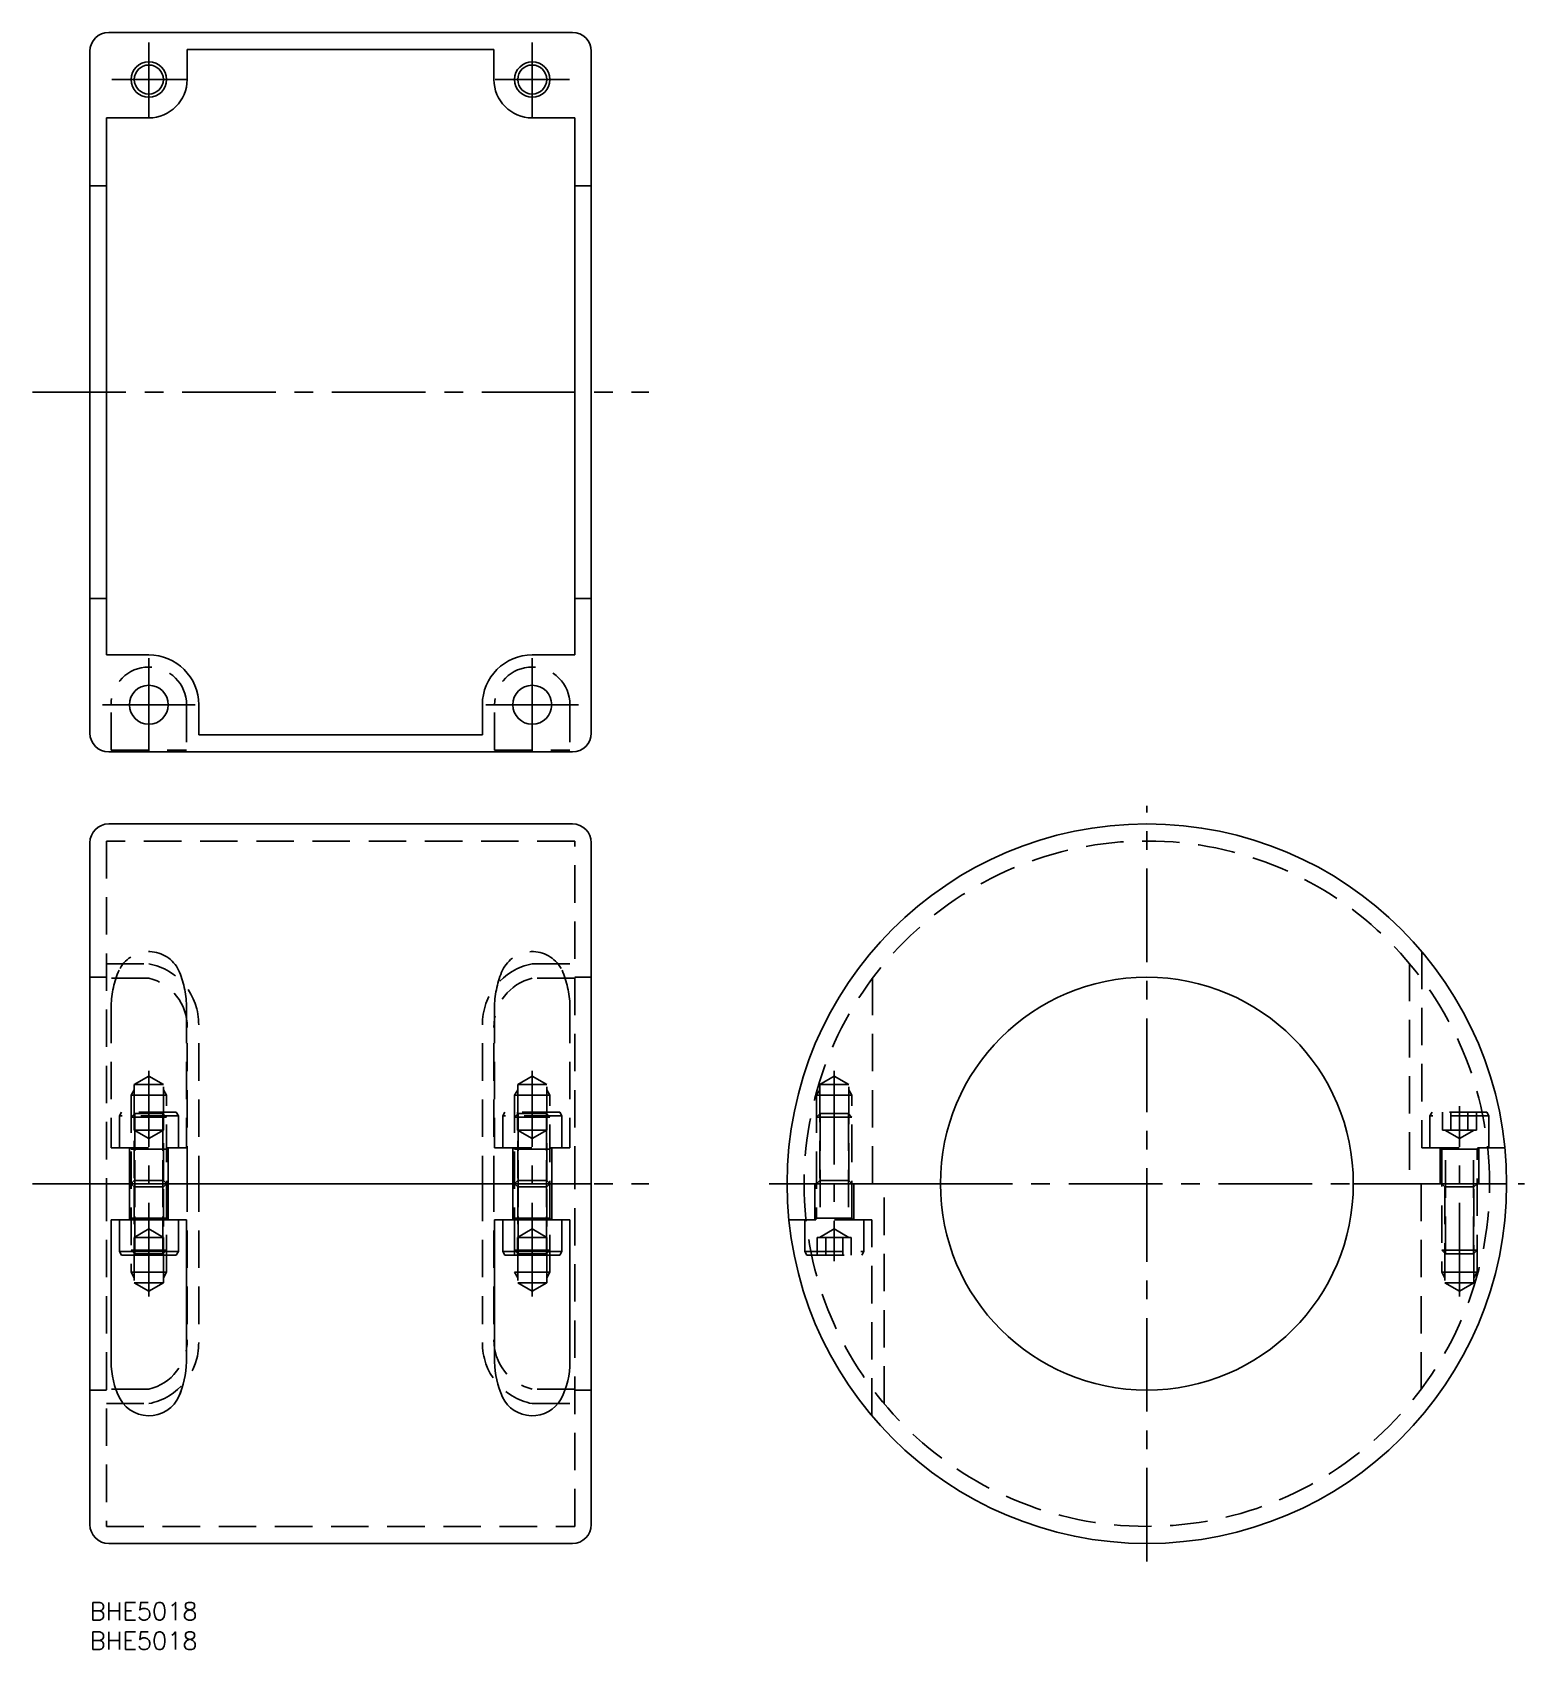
# Model space of a CAD drawing. Extents: x -10 to 243, y -8 to 266.
import ezdxf

# ---------------------------------------------------------------- set-up
doc = ezdxf.new("R2010")
doc.units = 0
doc.header["$LTSCALE"] = 0.5
doc.linetypes.add('CENTER', pattern=[50.8, 31.75, -6.35, 6.35, -6.35])
doc.linetypes.add('DASHED', pattern=[19.05, 12.7, -6.35])
for name, color, linetype in [('MSM_CENTER', 1, 'CENTER'), ('MSM_CONTINUOUS', 7, 'CONTINUOUS'), ('MSM_DASHED', 4, 'DASHED'), ('MSM_NARROW', 5, 'CONTINUOUS'), ('MSM_PART_NUMBER', 7, 'CONTINUOUS')]:
    doc.layers.add(name, color=color, linetype=linetype)
doc.styles.get("Standard").update_dxf_attribs({"font": 'txt.shx', "height": 3, "bigfont": 'bigfont.shx'})

msp = doc.modelspace()

# ---------------------------------------------------------------- linework, layer by layer
at = {"layer": 'MSM_CENTER'}
for p, q in [((10, 251.9), (10, 264.5)), ((75, 251.9), (75, 264.5)), ((3.7, 258.2), (16.3, 258.2)), ((68.7, 258.2), (81.3, 258.2)), ((-9.75, 205.2), (94.75, 205.2)), ((10, 144.32), (10, 160.07)), ((75, 144.32), (75, 160.07)), ((2.13, 152.2), (17.88, 152.2)), ((67.12, 152.2), (82.87, 152.2)), ((179.2, 6.95), (179.2, 135.05)), ((10, 51.87), (10, 90.13)), ((75, 51.87), (75, 90.13)), ((126.2, 90.13), (126.2, 57.85)), ((232.2, 51.87), (232.2, 84.15)), ((-9.75, 71), (94.75, 71)), ((115.15, 71), (243.25, 71))]:
    msp.add_line(p, q, dxfattribs=at)
at = {"layer": 'MSM_CONTINUOUS'}
for p, q in [((81.8, 266.2), (3.2, 266.2)), ((16.5, 263.3), (16.5, 258.2)), ((16.5, 263.3), (68.5, 263.3)), ((68.5, 258.2), (68.5, 263.3)), ((0, 147.4), (0, 263)), ((85, 263), (85, 147.4)), ((10, 251.7), (2.8, 251.7)), ((2.8, 251.7), (2.8, 160.65)), ((82.2, 251.7), (75, 251.7)), ((82.2, 160.65), (82.2, 251.7)), ((0, 240.2), (2.8, 240.2)), ((82.2, 240.2), (85, 240.2)), ((0, 170.2), (2.8, 170.2)), ((82.2, 170.2), (85, 170.2)), ((2.8, 160.65), (10, 160.65)), ((75, 160.65), (82.2, 160.65)), ((18.45, 152.2), (18.45, 147.1)), ((66.55, 147.1), (66.55, 152.2)), ((18.45, 147.1), (66.55, 147.1)), ((81.8, 144.2), (3.2, 144.2)), ((81.8, 132), (3.2, 132)), ((0, 71), (0, 128.8)), ((85, 71), (85, 128.8)), ((0, 13.2), (0, 71)), ((0, 71), (85, 71)), ((85, 13.2), (85, 71)), ((144.2, 71), (118.2, 71)), ((118.2, 71), (144.2, 71)), ((214.2, 71), (240.2, 71)), ((240.2, 71), (214.2, 71)), ((3.6, 40.8), (3.6, 64.9)), ((3.6, 64.9), (16.4, 64.9)), ((5, 64.9), (5, 59.5)), ((15, 59.5), (15, 64.9)), ((16.4, 64.9), (16.4, 40.8)), ((68.6, 40.8), (68.6, 64.9)), ((68.6, 64.9), (81.4, 64.9)), ((70, 64.9), (70, 59.5)), ((80, 59.5), (80, 64.9)), ((81.4, 64.9), (81.4, 40.8)), ((5, 59.5), (5.35, 58.9)), ((5, 59.5), (15, 59.5)), ((5.35, 58.9), (14.65, 58.9)), ((14.65, 58.9), (15, 59.5)), ((70, 59.5), (70.35, 58.9)), ((70, 59.5), (80, 59.5)), ((70.35, 58.9), (79.65, 58.9)), ((79.65, 58.9), (80, 59.5)), ((3.2, 10), (81.8, 10))]:
    msp.add_line(p, q, dxfattribs=at)
for centre, radius in [((10, 258.2), 2.46), ((75, 258.2), 2.46), ((10, 152.2), 3.3), ((75, 152.2), 3.3)]:
    msp.add_circle(centre, radius, dxfattribs=at)
for centre, radius, start, end in [((3.2, 263), 3.2, 90, 180), ((81.8, 263), 3.2, 0, 90), ((10, 258.2), 6.5, 270, 0), ((75, 258.2), 6.5, 180, 270), ((10, 152.2), 8.45, 0, 90), ((75, 152.2), 8.45, 90, 180), ((3.2, 147.4), 3.2, 180, 270), ((81.8, 147.4), 3.2, 270, 0), ((3.2, 128.8), 3.2, 90, 180), ((81.8, 128.8), 3.2, 0, 90), ((179.2, 71), 61, 0, 180), ((179.2, 71), 35, 0, 180), ((179.2, 71), 61, 180, 0), ((179.2, 71), 35, 180, 0), ((17.59, 40.84), 13.99, 180.174, 206.9492), ((-0.38, 41.41), 16.79, 336.819, 357.929), ((85.38, 41.41), 16.79, 182.071, 203.181), ((67.41, 40.84), 13.99, 333.0508, 359.826), ((10.01, 37.26), 5.61, 209.3605, 345.0944), ((74.99, 37.26), 5.61, 205.9693, 330.6395), ((3.2, 13.2), 3.2, 180, 270), ((81.8, 13.2), 3.2, 270, 0)]:
    msp.add_arc(centre, radius, start, end, dxfattribs=at)
at = {"layer": 'MSM_DASHED'}
for p, q in [((3.6, 144.51), (3.6, 152.2)), ((16.4, 152.2), (16.4, 144.51)), ((68.6, 144.51), (68.6, 152.2)), ((81.4, 152.2), (81.4, 144.51)), ((3.6, 144.51), (16.4, 144.51)), ((68.6, 144.51), (81.4, 144.51)), ((2.8, 129.1), (2.8, 71)), ((82.2, 129.1), (2.8, 129.1)), ((82.2, 71), (82.2, 129.1)), ((225.8, 110.35), (225.8, 77.1)), ((2.8, 108.29), (10, 108.29)), ((75, 108.29), (82.2, 108.29)), ((223.75, 108.29), (223.75, 71)), ((2.8, 106), (0, 106)), ((10, 105.83), (2.8, 105.83)), ((82.2, 105.83), (75, 105.83)), ((85, 106), (82.2, 106)), ((132.7, 71), (132.7, 105.83)), ((3.6, 101.2), (3.6, 77.1)), ((16.4, 101.2), (16.4, 77.1)), ((68.6, 101.2), (68.6, 77.1)), ((81.4, 101.2), (81.4, 77.1)), ((16.5, 71), (16.5, 94.8)), ((18.45, 94.8), (18.45, 71)), ((66.55, 94.8), (66.55, 71)), ((68.5, 94.8), (68.5, 71)), ((10, 89.22), (7.54, 87.8)), ((7.54, 87.8), (7.54, 71.54)), ((12.46, 87.8), (7.54, 87.8)), ((12.46, 87.8), (10, 89.22)), ((12.46, 71.54), (12.46, 87.8)), ((75, 89.22), (72.54, 87.8)), ((72.54, 87.8), (72.54, 71.54)), ((77.46, 87.8), (72.54, 87.8)), ((77.46, 87.8), (75, 89.22)), ((77.46, 71.54), (77.46, 87.8)), ((126.2, 89.22), (123.74, 87.8)), ((128.66, 87.8), (123.74, 87.8)), ((123.74, 87.8), (123.74, 71.54)), ((128.66, 87.8), (126.2, 89.22)), ((128.66, 71.54), (128.66, 87.8)), ((7, 86), (7.54, 86.94)), ((7, 86), (7, 56)), ((7, 86), (7, 65.15)), ((13, 86), (7, 86)), ((13, 86), (12.46, 86.94)), ((13, 65.15), (13, 86)), ((72, 86), (72.54, 86.94)), ((72, 86), (72, 65.15)), ((78, 86), (72, 86)), ((78, 86), (77.46, 86.94)), ((78, 65.15), (78, 86)), ((123.2, 86), (123.74, 86.94)), ((123.2, 86), (123.2, 65.15)), ((123.2, 86), (129.2, 86)), ((129.2, 86), (128.66, 86.94)), ((129.2, 65.15), (129.2, 86)), ((5.35, 83.1), (5, 82.5)), ((5, 82.5), (5, 77.1)), ((15, 82.5), (5, 82.5)), ((14.65, 83.1), (5.35, 83.1)), ((7.61, 82.9), (7, 82.29)), ((7, 82.29), (13, 82.29)), ((7.5, 80.1), (7.5, 83.1)), ((7.61, 82.9), (12.39, 82.9)), ((7.61, 82.9), (7.61, 65.15)), ((13, 82.29), (12.39, 82.9)), ((12.39, 82.9), (12.39, 65.15)), ((12.5, 80.1), (12.5, 83.1)), ((15, 82.5), (14.65, 83.1)), ((15, 77.1), (15, 82.5)), ((70.35, 83.1), (70, 82.5)), ((70, 82.5), (70, 77.1)), ((80, 82.5), (70, 82.5)), ((79.65, 83.1), (70.35, 83.1)), ((72.61, 82.9), (72, 82.29)), ((72, 82.29), (78, 82.29)), ((72.5, 80.1), (72.5, 83.1)), ((72.61, 82.9), (77.39, 82.9)), ((72.61, 82.9), (72.61, 65.15)), ((78, 82.29), (77.39, 82.9)), ((77.39, 82.9), (77.39, 65.15)), ((77.5, 80.1), (77.5, 83.1)), ((80, 82.5), (79.65, 83.1)), ((80, 77.1), (80, 82.5)), ((123.81, 82.9), (123.2, 82.29)), ((123.2, 82.29), (129.2, 82.29)), ((123.81, 82.9), (128.59, 82.9)), ((123.81, 82.9), (123.81, 65.15)), ((123.81, 82.9), (123.81, 65.15)), ((129.2, 82.29), (128.59, 82.9)), ((128.59, 82.9), (128.59, 65.15)), ((128.59, 82.9), (128.59, 65.15)), ((227.55, 83.1), (227.2, 82.5)), ((227.2, 82.5), (227.2, 77.1)), ((237.2, 82.5), (227.2, 82.5)), ((236.85, 83.1), (227.55, 83.1)), ((229.31, 80.1), (229.31, 83.1)), ((230.76, 80.1), (230.76, 83.1)), ((233.64, 80.1), (233.64, 83.1)), ((235.09, 80.1), (235.09, 83.1)), ((237.2, 82.5), (236.85, 83.1)), ((237.2, 77.1), (237.2, 82.5)), ((7.5, 80.1), (10, 78.66)), ((12.5, 80.1), (7.5, 80.1)), ((10, 78.66), (12.5, 80.1)), ((72.5, 80.1), (75, 78.66)), ((77.5, 80.1), (72.5, 80.1)), ((75, 78.66), (77.5, 80.1)), ((235.09, 80.1), (229.31, 80.1)), ((229.7, 80.1), (232.2, 78.66)), ((232.2, 78.66), (234.7, 80.1)), ((3.6, 77.1), (16.4, 77.1)), ((6.7, 77.1), (6.7, 71)), ((13, 76.85), (7, 76.85)), ((7, 76.85), (7.61, 76.85)), ((7.61, 59.1), (7.61, 76.85)), ((12.39, 59.1), (12.39, 76.85)), ((13, 76.85), (12.39, 76.85)), ((13.3, 71), (13.3, 77.1)), ((68.6, 77.1), (81.4, 77.1)), ((71.7, 77.1), (71.7, 71)), ((78, 76.85), (72, 76.85)), ((72, 76.85), (72.61, 76.85)), ((72.61, 59.1), (72.61, 76.85)), ((77.39, 59.1), (77.39, 76.85)), ((78, 76.85), (77.39, 76.85)), ((78.3, 71), (78.3, 77.1)), ((225.8, 77.1), (239.89, 77.1)), ((228.9, 77.1), (228.9, 71)), ((229.2, 76.85), (229.2, 56)), ((235.2, 76.85), (229.2, 76.85)), ((229.2, 76.85), (229.81, 76.85)), ((229.2, 76.85), (229.81, 76.85)), ((229.81, 59.1), (229.81, 76.85)), ((229.81, 59.1), (229.81, 76.85)), ((234.59, 59.1), (234.59, 76.85)), ((235.2, 76.85), (234.59, 76.85)), ((234.59, 59.1), (234.59, 76.85)), ((235.2, 76.85), (234.59, 76.85)), ((235.2, 56), (235.2, 76.85)), ((235.5, 71), (235.5, 77.1)), ((7.54, 71.54), (7, 71)), ((12.46, 71.54), (7.54, 71.54)), ((13, 71), (12.46, 71.54)), ((72.54, 71.54), (72, 71)), ((77.46, 71.54), (72.54, 71.54)), ((78, 71), (77.46, 71.54)), ((123.74, 71.54), (123.2, 71)), ((128.66, 71.54), (123.74, 71.54)), ((129.2, 71), (128.66, 71.54)), ((2.8, 71), (2.8, 12.9)), ((6.7, 71), (6.7, 64.9)), ((7, 71), (7.54, 70.46)), ((7.54, 70.46), (7.54, 54.2)), ((7.54, 70.46), (12.46, 70.46)), ((12.46, 70.46), (13, 71)), ((12.46, 54.2), (12.46, 70.46)), ((13.3, 64.9), (13.3, 71)), ((16.5, 47.2), (16.5, 71)), ((18.45, 47.2), (18.45, 71)), ((66.55, 71), (66.55, 47.2)), ((68.5, 47.2), (68.5, 71)), ((71.7, 71), (71.7, 64.9)), ((72, 71), (72.54, 70.46)), ((72.54, 70.46), (72.54, 54.2)), ((72.54, 70.46), (77.46, 70.46)), ((77.46, 70.46), (78, 71)), ((77.46, 54.2), (77.46, 70.46)), ((78.3, 64.9), (78.3, 71)), ((82.2, 12.9), (82.2, 71)), ((122.9, 71), (122.9, 64.9)), ((129.5, 64.9), (129.5, 71)), ((134.65, 33.71), (134.65, 71)), ((225.7, 71), (225.7, 36.17)), ((229.2, 71), (229.74, 70.46)), ((229.74, 70.46), (229.74, 54.2)), ((229.74, 70.46), (234.66, 70.46)), ((234.66, 70.46), (235.2, 71)), ((234.66, 54.2), (234.66, 70.46)), ((7, 65.15), (13, 65.15)), ((7, 65.15), (7.61, 65.15)), ((10, 63.34), (7.5, 61.9)), ((12.5, 61.9), (10, 63.34)), ((13, 65.15), (12.39, 65.15)), ((13, 56), (13, 65.15)), ((72, 65.15), (72, 56)), ((72, 65.15), (78, 65.15)), ((72, 65.15), (72.61, 65.15)), ((75, 63.34), (72.5, 61.9)), ((77.5, 61.9), (75, 63.34)), ((78, 65.15), (77.39, 65.15)), ((78, 56), (78, 65.15)), ((132.6, 64.9), (118.51, 64.9)), ((121.2, 64.9), (121.2, 59.5)), ((123.2, 65.15), (129.2, 65.15)), ((123.2, 65.15), (123.81, 65.15)), ((123.2, 65.15), (123.81, 65.15)), ((126.2, 63.34), (123.7, 61.9)), ((128.7, 61.9), (126.2, 63.34)), ((129.2, 65.15), (128.59, 65.15)), ((129.2, 65.15), (128.59, 65.15)), ((131.2, 59.5), (131.2, 64.9)), ((132.6, 31.65), (132.6, 64.9)), ((7.5, 61.9), (7.5, 58.9)), ((7.5, 61.9), (12.5, 61.9)), ((10, 61.9), (10, 58.9)), ((12.5, 61.9), (12.5, 58.9)), ((72.5, 61.9), (72.5, 58.9)), ((72.5, 61.9), (77.5, 61.9)), ((75, 61.9), (75, 58.9)), ((77.5, 61.9), (77.5, 58.9)), ((123.31, 61.9), (123.31, 58.9)), ((123.31, 61.9), (129.09, 61.9)), ((124.76, 61.9), (124.76, 58.9)), ((127.64, 61.9), (127.64, 58.9)), ((129.09, 61.9), (129.09, 58.9)), ((7, 59.71), (7.61, 59.1)), ((13, 59.71), (7, 59.71)), ((12.39, 59.1), (7.61, 59.1)), ((12.39, 59.1), (13, 59.71)), ((78, 59.71), (72, 59.71)), ((72, 59.71), (72.61, 59.1)), ((77.39, 59.1), (72.61, 59.1)), ((77.39, 59.1), (78, 59.71)), ((121.2, 59.5), (121.55, 58.9)), ((121.2, 59.5), (131.2, 59.5)), ((121.55, 58.9), (130.85, 58.9)), ((130.85, 58.9), (131.2, 59.5)), ((229.2, 59.71), (229.81, 59.1)), ((235.2, 59.71), (229.2, 59.71)), ((234.59, 59.1), (229.81, 59.1)), ((234.59, 59.1), (235.2, 59.71)), ((13, 56), (7, 56)), ((7, 56), (7.54, 55.06)), ((13, 56), (12.46, 55.06)), ((78, 56), (72, 56)), ((72, 56), (72.54, 55.06)), ((78, 56), (77.46, 55.06)), ((235.2, 56), (229.2, 56)), ((229.2, 56), (229.74, 55.06)), ((235.2, 56), (234.66, 55.06)), ((7.54, 54.2), (10, 52.78)), ((7.54, 54.2), (12.46, 54.2)), ((10, 52.78), (12.46, 54.2)), ((72.54, 54.2), (75, 52.78)), ((72.54, 54.2), (77.46, 54.2)), ((75, 52.78), (77.46, 54.2)), ((229.74, 54.2), (234.66, 54.2)), ((229.74, 54.2), (232.2, 52.78)), ((232.2, 52.78), (234.66, 54.2)), ((0, 36), (2.8, 36)), ((10, 36.17), (2.8, 36.17)), ((82.2, 36.17), (75, 36.17)), ((82.2, 36), (85, 36)), ((2.8, 33.71), (10, 33.71)), ((75, 33.71), (82.2, 33.71)), ((2.8, 12.9), (82.2, 12.9))]:
    msp.add_line(p, q, dxfattribs=at)
for centre, radius, start, end in [((10, 152.2), 6.4, 0, 180), ((75, 152.2), 6.4, 0, 180), ((179.2, 71), 58.1, 0, 180), ((10.01, 104.74), 5.61, 25.9693, 150.6395), ((74.99, 104.74), 5.61, 29.3605, 154.0307), ((20.38, 100.59), 16.79, 156.819, 177.929), ((8.02, 98.05), 10.43, 359.254, 78.998), ((-0.38, 100.59), 16.79, 2.071, 23.181), ((76.98, 98.05), 10.43, 101.002, 180.746), ((85.38, 100.59), 16.79, 156.819, 177.929), ((64.62, 100.59), 16.79, 2.071, 23.181), ((8.03, 97.6), 8.47, 359.1367, 76.5786), ((76.97, 97.6), 8.47, 103.4214, 180.8633), ((6.75, 76.85), 0.25, 0, 90), ((13.25, 76.85), 0.25, 90, 180), ((71.75, 76.85), 0.25, 0, 90), ((78.25, 76.85), 0.25, 90, 180), ((228.95, 76.85), 0.25, 0, 90), ((235.45, 76.85), 0.25, 90, 180), ((179.2, 71), 58.1, 180, 0), ((6.75, 65.15), 0.25, 270, 0), ((13.25, 65.15), 0.25, 180, 270), ((71.75, 65.15), 0.25, 270, 0), ((78.25, 65.15), 0.25, 180, 270), ((122.95, 65.15), 0.25, 270, 0), ((129.45, 65.15), 0.25, 180, 270), ((8.03, 44.4), 8.47, 283.4214, 0.8633), ((8.02, 43.95), 10.43, 281.002, 0.746), ((76.98, 43.95), 10.43, 179.254, 258.998), ((76.97, 44.4), 8.47, 179.1367, 256.5786)]:
    msp.add_arc(centre, radius, start, end, dxfattribs=at)
at = {"layer": 'MSM_NARROW'}
for centre in [(10, 258.2), (75, 258.2)]:
    msp.add_circle(centre, 3, dxfattribs=at)

# ---------------------------------------------------------------- texts
at = {"layer": 'MSM_PART_NUMBER'}
for p in [(0, -3), (0, -8)]:
    msp.add_text('BHE5018', height=3, dxfattribs=at).set_placement(p)

doc.saveas('drawing.dxf')
